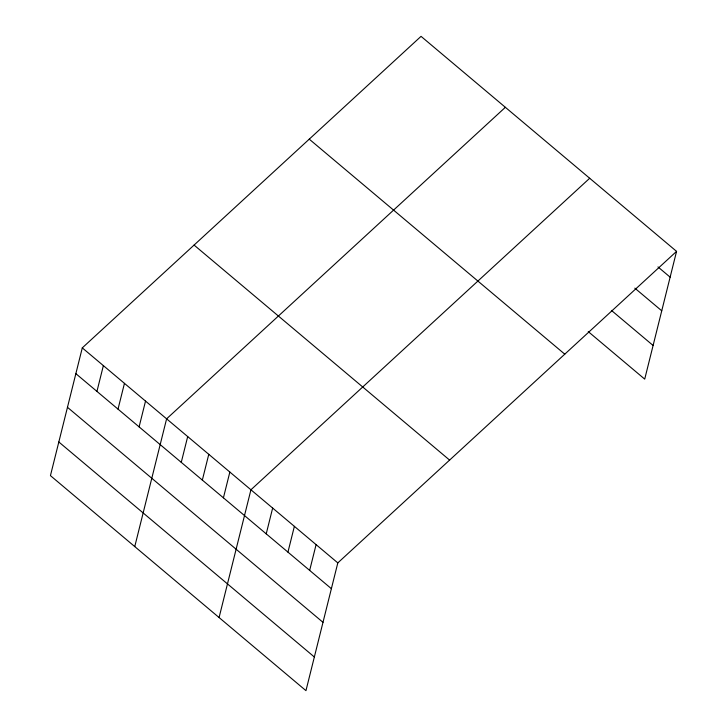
<?xml version="1.0" encoding="UTF-8"?>
<svg xmlns="http://www.w3.org/2000/svg" width="727" height="727" viewBox="0 0 727 727"><rect width="100%" height="100%" fill="white"/><g stroke="black" fill="none" stroke-linecap="round" stroke-linejoin="round"><path stroke-width="1.09" d="M82.287 347.879L50.436 475.631L305.958 690.65L337.81 562.898L676.564 251.369L421.042 36.35L82.287 347.879L337.81 562.898M96.945 391.399L103.37 365.617M118.019 409.137L124.453 383.356M139.102 426.876L145.527 401.095M134.759 546.586L166.61 418.834L505.365 107.305M181.268 462.354L187.693 436.573M202.342 480.093L208.776 454.311M223.425 497.831L229.85 472.05M219.081 617.541L250.933 489.789L589.688 178.26M266.227 533.845L272.652 508.064M287.947 552.129L294.371 526.348M309.666 570.404L316.091 544.623M676.564 251.369L644.713 379.121L588.243 331.603M657.971 266.918L670.13 277.151M634.816 288.137L661.743 310.802M611.398 310.384L653.1 345.47M309.248 139.157L564.779 354.176M194.073 245.072L449.604 460.091M75.862 373.66L331.385 588.679M67.475 407.311L322.997 622.33M58.823 441.98L314.355 656.999"/></g></svg>
